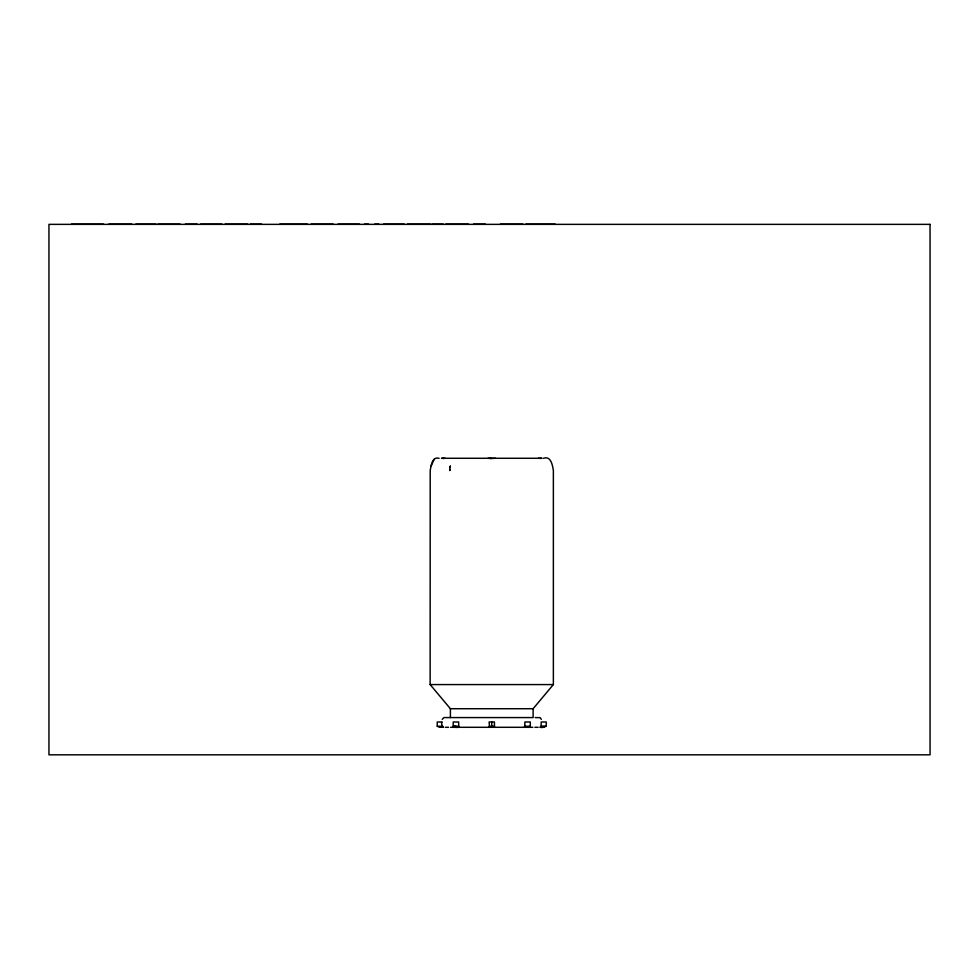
<?xml version="1.0" encoding="UTF-8"?>
<svg xmlns="http://www.w3.org/2000/svg" width="979" height="979" viewBox="0 0 979 979"><rect width="100%" height="100%" fill="white"/><g stroke="black" fill="none" stroke-linecap="round" stroke-linejoin="round"><path stroke-width="1.47" d="M450.401 717.57L450.401 708.723L430.136 684.578L430.209 470.483C431.115 465.649 432.143 456.287 439.094 458.282M491.752 721.988L491.752 727.299L489.573 727.213L493.942 727.213L494.493 726.234L494.407 721.988L489.096 721.988L489.524 726.92M491.103 458.405L490.344 458.38M442.202 719.332L443.964 717.57L533.114 717.57L533.114 708.723L553.368 684.578L553.368 470.483C552.45 465.196 551.042 455.578 543.394 458.282M524.842 725.806L524.866 721.988L530.3 721.988L530.3 726.234L528.697 727.299L524.352 727.213L524.866 725.537M458.784 726.332L458.637 721.988L453.204 721.988L453.204 726.234L454.819 727.299C462.969 727.984 457.572 725.133 453.204 726.234L454.941 726.234M443.01 458.405L445.164 458.282M541.081 726.234L541.24 721.988L546.27 721.988L546.27 726.234C538.352 729.698 538.438 724.949 546.27 726.234M431.054 466.163L434.162 459.335M540.592 726.92L540.041 727.213L543.994 727.299M527.448 727.213L528.697 727.299M490.332 458.49L495.435 458.282M540.579 458.405L542.023 458.282L441.505 458.282L443.254 458.392M454.819 727.299L455.957 727.14M443.475 727.213L439.522 727.299L437.246 726.234L437.246 721.988L442.275 721.988C440.134 722.771 443.597 727.972 442.924 726.92M437.246 726.234L442.422 726.234M494.493 726.234L489.108 726.332M71.43 224.179L103.541 224.179M108.755 224.179L131.859 224.179M135.787 224.179L156.028 224.179M157.852 224.179L180.16 224.179M185.312 224.179L197.195 224.179M200.438 224.179L221.939 224.179M225.06 224.179L247.822 224.179M250.22 224.179L261.577 224.179M279.749 224.179L307.577 224.179M311.016 224.179L333.313 224.179M338.036 224.179L359.538 224.179M364.445 224.179L368.557 224.179M374.712 224.179L378.885 224.179M383.425 224.179L404.327 224.179M407.301 224.179L430.393 224.179M431.923 224.179L443.279 224.179M445.726 224.179L468.488 224.179M473.481 224.179L485.364 224.179M500.342 224.179L522.921 224.179M525.809 224.179L555.228 224.179M430.136 684.578L553.368 684.578M450.401 708.723L533.114 708.723M535.121 717.57L540.151 717.668L541.314 719.332M524.732 726.332L530.3 726.234M445.359 727.299L448.578 727.299M450.646 727.299L532.857 727.299M534.926 727.299L538.156 727.299M488.068 458.282L490.638 458.392M538.34 458.282L540.506 458.405M449.863 469.002L449.789 470.483L449.863 469.002M450.328 466.163L450.071 467.558L450.328 466.163M930.05 224.362L48.95 224.362L48.95 754.821L930.05 754.821L930.05 224.362"/></g></svg>
